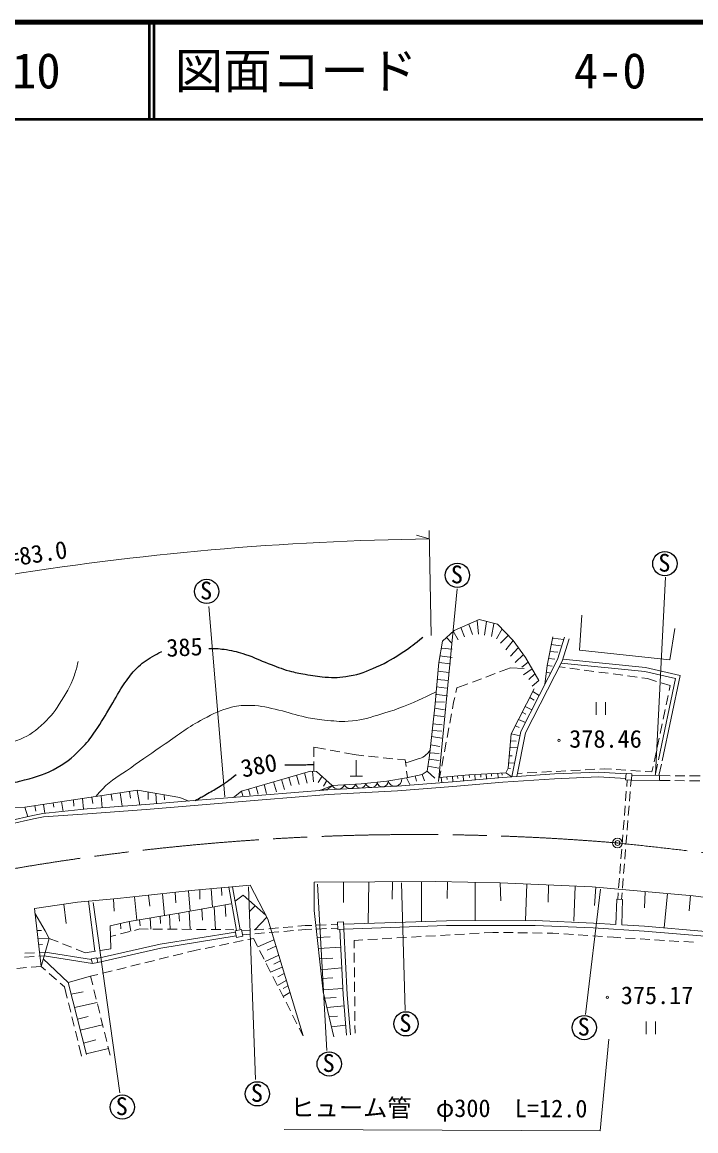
# Model space of a CAD drawing. Units: millimetres, scale not verified. Extents: x 40000 to 680000, y 20000 to 380000.
# Drawn here: x 104667 to 174086, y 265715 to 380000 of the extents above; entities that cross this region are included whole.
import ezdxf
from ezdxf.enums import TextEntityAlignment as Align

# ---------------------------------------------------------------- set-up
doc = ezdxf.new("R2010")
doc.units = ezdxf.units.MM
doc.header["$LTSCALE"] = 1000
doc.header["$PDMODE"] = 32
doc.header["$PDSIZE"] = 500
doc.linetypes.add('CHAIN', pattern=[18.5, 12, -1.5, 3.5, -1.5])
for name, color, linetype, lineweight in [('M-BGD', 7, 'Continuous', 13), ('M-BMK', 2, 'CHAIN', 13), ('M-BMK-SRVR', 3, 'Continuous', 13), ('M-STR-HTXT', 7, 'Continuous', 13), ('M-TTL', 2, 'Continuous', 140), ('M-TTL-LINE', 7, 'Continuous', 50)]:
    doc.layers.add(name, color=color, linetype=linetype, lineweight=lineweight)
doc.layers.add('M-TTL-TXT', color=7, linetype='Continuous')
doc.styles.add('ＭＳ ゴシック', font='')
doc.styles.get('ＭＳ ゴシック').set_extended_font_data('MS Gothic')

msp = doc.modelspace()

# ---------------------------------------------------------------- linework, layer by layer
at = {"layer": 'M-BGD'}
for p, q in [((170949, 322798), (169919, 302503)), ((149502, 321572), (147580, 301730)), ((123905, 319764), (125541, 300155)), ((150692, 317960), (151057, 316869)), ((151549, 318329), (151687, 316903)), ((152512, 318232), (152293, 316820)), ((149078, 317218), (149610, 316322)), ((149864, 317603), (150245, 316638)), ((154116, 317447), (153539, 316431)), ((154755, 316777), (153964, 315979)), ((147867, 315483), (148972, 315376)), ((148380, 316554), (148917, 316006)), ((155253, 316254), (154500, 315284)), ((155792, 315514), (155002, 314640)), ((159185, 315837), (160128, 315710)), ((159317, 316505), (160476, 316358)), ((147720, 314675), (148977, 314495)), ((156311, 314802), (155471, 314004)), ((158899, 314394), (159559, 314329)), ((159046, 315135), (159852, 315049)), ((147594, 313980), (148793, 313845)), ((153867, 313020), (154989, 313438)), ((154989, 313438), (156392, 313386)), ((156813, 314020), (156151, 313522)), ((157206, 313348), (156343, 312735)), ((158756, 313668), (159275, 313601)), ((160606, 313481), (160021, 313561)), ((162093, 313280), (161102, 313414)), ((163579, 313078), (162588, 313212)), ((147437, 312223), (148598, 312151)), ((147516, 313111), (148617, 312974)), ((151056, 311972), (151993, 312322)), ((152461, 312496), (153398, 312846)), ((157508, 312832), (156865, 312232)), ((157912, 312143), (157213, 311564)), ((158673, 312996), (159119, 312892)), ((165065, 312876), (164074, 313011)), ((166552, 312675), (165561, 312809)), ((168038, 312473), (167047, 312607)), ((169119, 312326), (168534, 312406)), ((170039, 312050), (169119, 312326)), ((147372, 311495), (148397, 311356)), ((149353, 310883), (149465, 311380)), ((149465, 311380), (150587, 311798)), ((157293, 310987), (157949, 310595)), ((171438, 311629), (170518, 311906)), ((171325, 311090), (171438, 311629)), ((147233, 309937), (148179, 309908)), ((149001, 309208), (149130, 309898)), ((149130, 309898), (149242, 310395)), ((156974, 310368), (157414, 310116)), ((163803, 309907), (163803, 308607)), ((164778, 308607), (164778, 309907)), ((171015, 309622), (171221, 310600)), ((147173, 309285), (148174, 309115)), ((148726, 307733), (148910, 308716)), ((156204, 308873), (156562, 308674)), ((156505, 309458), (157186, 309096)), ((170706, 308154), (170912, 309133)), ((146994, 307662), (147932, 307579)), ((147088, 308512), (148131, 308432)), ((155822, 308133), (156524, 307797)), ((170396, 306686), (170602, 307665)), ((146851, 306361), (147925, 306177)), ((146919, 306982), (147908, 306905)), ((148451, 306259), (148634, 307242)), ((155051, 306637), (155968, 306426)), ((134727, 304276), (134723, 305269)), ((134723, 305269), (135923, 305046)), ((146757, 305506), (147708, 305331)), ((148176, 304784), (148359, 305767)), ((154927, 305239), (155716, 305187)), ((154988, 305927), (155588, 305882)), ((170087, 305219), (170293, 306197)), ((136415, 304955), (137398, 304772)), ((137890, 304681), (139091, 304458)), ((139091, 304458), (139875, 304379)), ((140372, 304328), (141367, 304227)), ((141865, 304177), (142860, 304076)), ((143357, 304025), (144141, 303946)), ((146580, 304038), (147649, 303875)), ((146668, 304697), (147632, 304603)), ((147900, 303310), (148084, 304293)), ((154851, 304378), (155174, 304361)), ((169777, 303751), (169984, 304729)), ((134735, 302783), (134730, 303776)), ((139100, 302285), (139100, 303910)), ((144223, 303286), (144141, 303946)), ((146467, 303311), (147607, 303088)), ((154737, 303095), (155001, 303055)), ((154787, 303659), (155400, 303631)), ((161198, 302847), (162197, 302900)), ((162696, 302927), (163695, 302981)), ((164194, 303008), (164709, 303035)), ((164709, 303035), (165388, 302991)), ((165887, 302959), (166885, 302895)), ((167384, 302863), (168382, 302798)), ((169560, 302722), (169674, 303262)), ((170131, 303508), (169883, 302334)), ((170542, 303518), (170291, 302329)), ((131400, 301926), (131710, 300899)), ((132136, 302140), (132379, 301327)), ((132930, 302371), (133216, 301421)), ((133751, 302610), (134033, 301549)), ((134586, 302789), (134693, 301702)), ((135565, 302267), (135176, 301623)), ((136070, 301815), (135702, 301258)), ((138450, 302285), (139750, 302285)), ((144265, 302108), (144636, 301358)), ((144367, 302130), (144285, 302790)), ((145159, 302301), (145297, 301766)), ((145880, 302456), (146126, 301791)), ((146388, 302796), (147197, 302067)), ((147680, 302128), (147809, 302818)), ((147848, 302144), (147900, 301617)), ((148434, 302203), (148461, 301926)), ((149001, 302259), (149056, 301708)), ((149528, 302311), (149554, 302049)), ((150094, 302367), (150151, 301800)), ((150731, 302428), (150747, 302125)), ((151312, 302459), (151342, 301900)), ((151922, 302491), (151938, 302184)), ((152483, 302520), (152511, 301998)), ((153031, 302549), (153046, 302273)), ((153690, 302584), (153715, 302100)), ((154112, 302606), (154124, 302381)), ((154495, 302626), (155110, 302202)), ((155691, 302551), (156205, 302578)), ((156705, 302605), (157703, 302659)), ((158203, 302686), (159201, 302739)), ((159700, 302766), (160699, 302820)), ((166964, 301214), (167017, 301886)), ((167364, 301198), (167417, 301867)), ((167461, 301865), (170348, 301828)), ((167493, 302364), (170354, 302328)), ((168881, 302766), (169560, 302722)), ((170354, 302328), (170348, 301828)), ((170348, 301828), (171428, 301820)), ((170352, 302328), (171451, 302320)), ((171928, 301817), (172928, 301809)), ((171951, 302316), (172951, 302309)), ((173428, 301805), (174508, 301797)), ((173451, 302305), (174549, 302297)), ((115733, 300694), (115827, 300023)), ((116513, 300810), (116789, 299301)), ((117634, 300631), (117667, 299871)), ((127261, 300721), (127402, 300234)), ((127986, 300932), (128160, 300303)), ((128784, 301164), (128977, 300407)), ((129614, 301406), (129834, 300481)), ((130569, 301684), (130868, 300658)), ((166845, 299718), (166924, 300715)), ((167245, 299703), (167324, 300699)), ((107865, 299519), (107920, 299074)), ((108725, 299647), (108879, 298648)), ((109946, 299829), (109975, 299175)), ((110869, 299967), (110973, 298876)), ((111860, 300115), (111950, 299443)), ((112811, 300257), (112925, 299018)), ((113843, 300411), (113937, 299767)), ((114768, 300549), (114977, 299168)), ((118452, 300489), (118522, 299439)), ((119313, 300340), (119316, 299851)), ((104939, 299082), (105233, 298095)), ((105955, 299233), (106069, 298666)), ((106869, 299370), (107018, 298456)), ((166726, 298223), (166805, 299220)), ((167126, 298207), (167205, 299204)), ((166606, 296728), (166686, 297725)), ((167006, 296712), (167086, 297709)), ((166487, 295233), (166567, 296229)), ((166887, 295217), (166967, 296214)), ((166368, 293737), (166448, 294734)), ((166768, 293722), (166848, 294718)), ((166249, 292242), (166328, 293239)), ((166649, 292226), (166728, 293223)), ((166130, 290747), (166209, 291744)), ((166530, 290731), (166609, 291728)), ((120432, 290296), (120516, 289223)), ((121816, 290446), (121963, 288367)), ((122966, 290557), (122960, 289600)), ((124157, 290668), (124290, 288777)), ((125218, 290767), (125253, 289960)), ((125954, 290836), (126750, 286363)), ((126354, 290874), (127144, 286432)), ((127989, 290856), (128715, 271017)), ((135083, 291145), (136066, 274006)), ((137767, 291370), (137776, 289242)), ((140379, 291386), (140327, 287090)), ((142814, 291400), (142806, 289593)), ((143765, 291276), (144131, 278127)), ((145802, 291418), (145812, 287278)), ((148486, 291398), (148477, 289648)), ((151350, 291331), (151352, 287375)), ((153919, 291270), (153984, 289411)), ((156677, 291150), (156548, 287392)), ((158913, 291053), (158887, 289277)), ((161658, 290933), (161507, 287327)), ((164263, 290640), (162730, 277714)), ((163787, 290823), (163652, 288926)), ((168873, 290378), (168808, 288692)), ((112137, 284230), (111500, 289379)), ((111977, 289260), (114737, 269647)), ((114076, 289614), (114157, 288373)), ((116247, 289843), (116493, 287430)), ((117701, 290001), (117821, 288864)), ((119130, 290156), (119326, 287912)), ((165850, 286980), (165929, 289579)), ((165929, 289579), (166528, 289561)), ((166037, 289576), (166090, 290248)), ((166437, 289564), (166490, 290233)), ((166449, 286942), (166528, 289561)), ((171159, 290178), (170831, 286624)), ((173545, 289969), (173394, 288407)), ((105936, 288620), (106610, 282659)), ((108963, 289067), (109211, 287084)), ((119846, 288001), (119906, 286496)), ((120823, 288167), (120869, 287320)), ((121889, 288354), (121982, 286480)), ((123196, 288584), (123251, 287440)), ((124466, 288807), (124595, 286460)), ((125574, 289002), (125668, 287804)), ((128661, 288922), (128062, 288283)), ((114785, 287082), (114823, 286528)), ((115709, 287297), (115857, 286283)), ((116752, 287474), (116817, 286847)), ((117842, 287660), (117935, 286512)), ((118886, 287837), (118910, 287084)), ((129875, 287729), (128648, 286441)), ((133058, 286801), (133842, 286867)), ((133842, 286867), (134499, 286896)), ((134998, 286919), (135997, 286964)), ((136497, 286987), (137154, 287017)), ((106190, 286376), (106669, 286376)), ((113735, 286839), (113759, 285742)), ((113759, 285742), (114301, 285882)), ((113804, 284484), (113759, 285742)), ((114786, 286007), (115754, 286256)), ((116238, 286381), (116781, 286521)), ((116781, 286521), (117635, 286514)), ((118135, 286510), (119135, 286502)), ((119635, 286499), (120635, 286491)), ((121135, 286487), (122135, 286479)), ((122635, 286475), (123635, 286467)), ((124135, 286464), (125135, 286456)), ((125635, 286452), (126489, 286445)), ((127292, 286318), (128076, 286384)), ((127381, 285924), (128133, 285987)), ((128574, 286425), (129570, 286509)), ((128631, 286029), (129628, 286112)), ((130069, 286550), (131065, 286634)), ((130126, 286154), (131122, 286237)), ((131563, 286676), (132560, 286759)), ((131621, 286279), (132617, 286363)), ((133115, 286404), (133868, 286467)), ((133868, 286467), (134521, 286497)), ((135020, 286520), (136019, 286565)), ((135064, 285646), (136422, 285715)), ((136519, 286588), (137172, 286617)), ((144771, 285688), (145769, 285745)), ((146269, 285774), (147267, 285832)), ((147766, 285860), (148765, 285918)), ((149264, 285946), (150262, 286004)), ((150761, 286033), (151760, 286090)), ((152259, 286119), (153167, 286171)), ((153167, 286171), (153751, 286163)), ((154251, 286156), (155251, 286143)), ((155751, 286136), (156750, 286123)), ((157250, 286116), (158250, 286103)), ((158750, 286096), (159335, 286089)), ((159335, 286089), (159974, 286046)), ((160473, 286013), (161471, 285946)), ((161970, 285913), (162968, 285846)), ((163467, 285813), (164464, 285746)), ((164963, 285713), (165603, 285670)), ((106282, 285564), (107439, 285557)), ((106359, 284883), (106761, 284920)), ((107439, 285557), (108369, 285186)), ((108833, 285001), (109762, 284631)), ((124497, 284726), (123517, 284526)), ((125966, 285027), (124986, 284827)), ((127436, 285328), (126456, 285127)), ((128508, 285547), (127925, 285428)), ((128909, 284758), (128508, 285547)), ((130616, 285417), (128940, 284697)), ((130818, 284747), (129897, 284338)), ((135192, 284505), (137498, 284649)), ((138872, 285349), (139779, 285401)), ((138880, 284559), (138872, 285349)), ((140279, 285429), (141277, 285487)), ((141776, 285516), (142774, 285573)), ((143274, 285602), (144272, 285659)), ((165603, 285670), (166351, 285623)), ((166850, 285592), (167848, 285529)), ((168347, 285497), (169345, 285435)), ((169844, 285403), (170842, 285340)), ((171341, 285309), (172339, 285246)), ((172838, 285215), (173836, 285152)), ((104896, 283624), (105894, 283683)), ((104937, 284021), (105936, 284073)), ((106393, 283712), (106920, 283743)), ((106435, 284099), (107031, 284130)), ((106920, 283743), (111899, 282971)), ((107031, 284130), (111806, 283391)), ((110227, 284446), (111156, 284075)), ((111156, 284075), (112233, 284242)), ((112727, 284318), (113804, 284484)), ((119750, 283642), (118779, 283402)), ((121207, 284001), (120236, 283762)), ((122444, 284306), (121692, 284121)), ((123027, 284426), (122444, 284306)), ((129589, 283421), (129136, 284312)), ((131101, 283811), (129713, 283177)), ((135313, 283428), (136690, 283530)), ((138895, 283059), (138885, 284059)), ((104100, 282463), (105097, 282541)), ((105596, 282580), (106610, 282659)), ((106610, 282659), (107066, 282260)), ((115381, 282564), (114410, 282325)), ((116838, 282923), (115867, 282684)), ((118294, 283283), (117323, 283043)), ((130268, 282084), (129815, 282975)), ((131469, 282593), (130269, 282083)), ((131276, 283234), (130613, 282898)), ((135437, 282319), (137607, 282521)), ((138910, 281559), (138900, 282559)), ((107443, 281932), (108197, 281274)), ((109415, 281003), (111716, 281660)), ((112468, 281846), (111716, 281660)), ((111716, 281660), (111941, 280748)), ((113925, 282205), (112954, 281965)), ((130948, 280747), (130495, 281638)), ((131887, 281212), (130970, 280703)), ((131674, 281917), (131007, 281593)), ((135539, 281403), (136665, 281480)), ((108573, 280946), (109030, 280548)), ((109030, 280548), (109312, 279403)), ((109720, 279789), (110948, 280060)), ((112061, 280262), (112300, 279291)), ((131628, 279409), (131175, 280301)), ((132056, 280653), (131578, 280387)), ((135668, 280252), (137716, 280391)), ((138925, 280059), (138915, 281059)), ((109432, 278918), (109672, 277947)), ((110062, 278428), (112383, 278957)), ((132264, 279966), (131547, 279567)), ((132307, 278072), (131854, 278964)), ((135848, 279392), (137029, 279455)), ((138940, 278559), (138930, 279559)), ((112420, 278806), (112659, 277835)), ((136079, 278417), (137846, 278592)), ((138955, 277060), (138945, 278059)), ((109792, 277462), (110032, 276491)), ((110367, 277214), (111451, 277506)), ((110650, 276090), (112956, 276629)), ((112779, 277350), (113018, 276379)), ((132987, 276735), (132534, 277626)), ((136300, 277488), (137167, 277524)), ((136550, 276431), (138012, 276608)), ((168952, 276981), (168952, 275681)), ((169927, 275681), (169927, 276981)), ((110151, 276005), (110391, 275035)), ((113138, 275893), (113377, 274922)), ((133614, 275500), (133213, 276289)), ((138968, 275770), (138960, 276560)), ((110511, 274549), (110794, 273405)), ((110989, 274740), (112245, 275099)), ((113497, 274437), (113722, 273524)), ((111258, 273667), (113551, 274214))]:
    msp.add_line(p, q, dxfattribs=at)
for points in [[(162354, 318878), (162112, 315250), (171403, 314268), (171915, 317498)], [(144265, 302108), (145880, 302456), (146388, 302796), (146634, 304389), (147184, 309385), (147594, 313980), (147996, 316190), (149167, 317303), (151770, 318424), (153648, 317938), (155253, 316254), (156533, 314497), (157912, 312143)], [(153270, 318036), (153268, 317972), (153017, 316657)], [(155110, 302202), (156063, 306891), (159838, 314305), (160550, 316595)], [(159341, 316631), (158756, 313668), (158516, 311708)], [(155627, 302238), (156539, 306725), (160303, 314116), (161027, 316447)], [(160368, 314324), (168900, 313467), (172466, 312647), (170612, 303850)], [(160212, 313938), (168835, 313071), (171993, 312345), (170225, 303955)], [(157442, 311275), (155051, 306637), (154737, 303095), (154495, 302626), (150696, 302427), (147680, 302128)], [(147299, 310677), (147393, 310678), (148489, 310560)], [(81763, 309013), (94694, 301078), (99280, 298977), (104939, 299082), (116563, 300818), (120903, 300063), (121839, 299714)], [(155482, 307473), (155573, 307428), (155888, 307295)], [(65684, 288734), (71731, 290335), (77408, 291872), (81634, 292996), (85815, 294130), (89037, 294707), (93975, 295720), (97942, 296323), (100911, 296784), (105834, 297869), (106855, 298087), (111408, 298405), (117459, 298849), (122397, 299259), (129394, 299819), (136199, 300384), (143341, 300754), (149054, 301206), (154214, 301640), (159536, 302004), (164065, 302201), (166864, 302025)], [(106806, 298434), (111372, 298904), (117420, 299347), (122356, 299757), (129353, 300318), (136165, 300883), (143309, 301253), (149014, 301705), (154176, 302138), (159508, 302503), (164070, 302702), (166896, 302524)], [(126450, 300085), (127261, 300721), (134392, 302797), (135003, 302772), (136618, 301324)], [(135336, 300814), (136618, 301324), (139595, 301480), (142257, 301748), (144265, 302108)], [(166898, 302560), (166856, 301894), (167461, 301865), (167503, 302522)], [(166898, 302560), (166929, 302552), (167503, 302522)], [(74730, 291561), (81543, 293334), (85738, 294472), (88971, 295051), (93914, 296065), (97889, 296668), (100846, 297128), (105760, 298211), (106806, 298434)], [(134744, 291352), (147246, 291427), (153919, 291270), (163395, 290858), (173796, 289947), (177509, 289463), (187241, 287827), (194061, 286627), (202070, 285288)], [(105936, 288620), (110384, 289277), (114505, 289653), (118306, 290067), (122067, 290473), (128151, 291042), (129974, 287539), (133614, 275500)], [(136796, 275397), (135690, 280057), (134752, 288431), (134744, 291352)], [(126618, 289389), (127443, 290007), (129766, 287938)], [(105987, 288169), (107047, 286345), (107439, 285557), (106610, 282659)], [(113735, 286839), (115709, 287297), (120823, 288167), (126154, 289104)], [(137804, 287004), (148391, 287366), (157531, 287395), (163551, 287124), (165850, 286980)], [(137822, 286504), (148400, 286866), (157520, 286895), (163524, 286624), (168746, 286297), (175021, 285771), (180954, 285045), (187428, 283907), (191326, 283238), (201063, 282263)], [(166449, 286942), (168783, 286796), (175072, 286268), (181028, 285540), (187513, 284399), (191393, 283734), (201122, 282760)], [(112370, 283465), (118884, 284951), (126641, 286207)], [(112453, 283074), (118960, 284558), (126714, 285813)], [(137405, 286476), (137748, 279757), (138097, 275583)], [(137804, 286503), (138148, 279784), (138496, 275616)], [(106835, 283446), (109415, 281003), (111279, 273584)]]:
    msp.add_lwpolyline(points, dxfattribs=at)
for points in [[(137179, 286461), (137144, 287237), (137790, 287263), (137822, 286504)], [(126616, 286339), (126743, 285656), (127412, 285783), (127262, 286452)], [(111899, 282971), (111793, 283448), (112355, 283537), (112453, 283074)]]:
    msp.add_lwpolyline(points, close=True, dxfattribs=at)
at = {"layer": 'M-BGD', "lineweight": 25}
for centre in [(170897, 324182), (149520, 322979), (123679, 321319), (144212, 276744), (162587, 276358), (136306, 272611), (128910, 269528), (114981, 268162)]:
    msp.add_circle(centre, 1250, dxfattribs=at)
at = {"layer": 'M-BGD'}
for centre in [(159979, 305968), (164958, 279489)]:
    msp.add_circle(centre, 121, dxfattribs=at)
for centre, radius, start, end in [((141816, 301741), 572, 189.44712, 3.06435), ((143076, 301954), 713, 194.84112, 5.47431), ((135595, 302162), 1322, 262.66778, 320.67124), ((137238, 301627), 690, 206.11035, 339.9097), ((138445, 301599), 597, 200.4719, 345.54815), ((139541, 301587), 535, 194.76975, 353.7477), ((140652, 301691), 601, 195.68514, 355.8074)]:
    msp.add_arc(centre, radius, start, end, dxfattribs=at)
at = {"layer": 'M-BGD', "lineweight": 25}
for points, knots in [([(123906, 315447), (124743, 315435), (125014, 315425), (125713, 315319), (126501, 315200), (126933, 315066), (127691, 314821), (128624, 314520), (129107, 314242), (130024, 313897), (130863, 313581), (131323, 313368), (132187, 313128), (132816, 312954), (133180, 312900), (133823, 312787), (134625, 312646), (135073, 312538), (135886, 312488), (136852, 312429), (137408, 312436), (138362, 312602), (139510, 312801), (140129, 313066), (141193, 313541), (142336, 314051), (142945, 314419), (143982, 315120), (144778, 315658), (145056, 315869), (145945, 316600)], [0, 0, 0, 0, 1, 1, 1, 2, 2, 2, 3, 3, 3, 4, 4, 4, 5, 5, 5, 6, 6, 6, 7, 7, 7, 8, 8, 8, 9, 9, 9, 10, 10, 10, 10]), ([(90855, 303433), (91991, 303249), (92285, 303199), (93199, 303036), (94484, 302806), (95204, 302676), (96479, 302400), (97379, 302205), (97865, 302015), (98768, 301838), (99699, 301657), (100218, 301501), (101166, 301450), (101869, 301411), (102267, 301453), (102968, 301528), (103736, 301611), (104170, 301676), (104915, 301883), (106273, 302259), (107069, 302456), (108288, 303163), (109451, 303839), (110024, 304371), (110958, 305339), (111515, 305918), (111776, 306292), (112230, 306955), (112888, 307915), (113186, 308498), (113795, 309491), (114369, 310427), (114628, 310993), (115259, 311893), (115691, 312507), (115943, 312851), (116465, 313391), (117020, 313965), (117417, 314206), (118105, 314613), (118463, 314824), (118595, 314902), (119042, 315115)], [0, 0, 0, 0, 1, 1, 1, 2, 2, 2, 3, 3, 3, 4, 4, 4, 5, 5, 5, 6, 6, 6, 7, 7, 7, 8, 8, 8, 9, 9, 9, 10, 10, 10, 11, 11, 11, 12, 12, 12, 13, 13, 13, 14, 14, 14, 14]), ([(131727, 303435), (132433, 303427), (132620, 303425), (133192, 303435), (133794, 303446), (133990, 303457), (134731, 303494)], [0, 0, 0, 0, 1, 1, 1, 2, 2, 2, 2]), ([(122496, 299768), (123029, 300062), (123166, 300138), (123592, 300380), (124108, 300673), (124404, 300827), (124906, 301142), (125650, 301609), (125888, 301808), (126731, 302456)], [0, 0, 0, 0, 1, 1, 1, 2, 2, 2, 3, 3, 3, 3])]:
    msp.add_open_spline(points, degree=3, knots=knots, dxfattribs=at)
at = {"layer": 'M-BGD'}
for points, knots in [([(85790, 309114), (88180, 308365), (88812, 308159), (90770, 307620), (92285, 307203), (93133, 306961), (94664, 306611), (96104, 306282), (96913, 306087), (98378, 305900), (99735, 305725), (100510, 305707), (101878, 305743), (102754, 305766), (103290, 305638), (104112, 305942), (105198, 306345), (105769, 306733), (106630, 307507), (107460, 308254), (107878, 308745), (108480, 309684), (109191, 310793), (109631, 311421), (110045, 312672), (110224, 313214), (110298, 313427), (110429, 314081)], [0, 0, 0, 0, 1, 1, 1, 2, 2, 2, 3, 3, 3, 4, 4, 4, 5, 5, 5, 6, 6, 6, 7, 7, 7, 8, 8, 8, 9, 9, 9, 9]), ([(112261, 300175), (112550, 300547), (112666, 300654), (112943, 300945), (113916, 301966), (114685, 302290), (115831, 303113), (117211, 304104), (117987, 304656), (119396, 305607), (120920, 306636), (121713, 307322), (123346, 308168), (124433, 308730), (125047, 309085), (126234, 309381), (126992, 309570), (127445, 309580), (128226, 309565), (129373, 309544), (130002, 309325), (131123, 309083), (132203, 308851), (132773, 308579), (133855, 308358), (134620, 308201), (135055, 308137), (135833, 308059), (136780, 307964), (137316, 307879), (138266, 307931), (139485, 307998), (140155, 308223), (141325, 308571), (143017, 309074), (143956, 309409), (145565, 310136), (146260, 310450), (146504, 310556), (147326, 310981)], [0, 0, 0, 0, 1, 1, 1, 2, 2, 2, 3, 3, 3, 4, 4, 4, 5, 5, 5, 6, 6, 6, 7, 7, 7, 8, 8, 8, 9, 9, 9, 10, 10, 10, 11, 11, 11, 12, 12, 12, 13, 13, 13, 13]), ([(144178, 303653), (144594, 303752), (144725, 303795), (145066, 303919), (145624, 304121), (146021, 304166), (146421, 304605), (146540, 304735), (146601, 304793), (146697, 304961)], [0, 0, 0, 0, 1, 1, 1, 2, 2, 2, 3, 3, 3, 3])]:
    msp.add_open_spline(points, degree=3, knots=knots, dxfattribs=at)
at = {"layer": 'M-BMK'}
for centre, radius, start, end in [((145303, 49829), 246430, 85.17984, 108.44241), ((120482, -145397), 443129, 78.38551, 84.10294)]:
    msp.add_arc(centre, radius, start, end, dxfattribs=at)
at = {"layer": 'M-BMK-SRVR'}
msp.add_circle((166010, 295387), 500, dxfattribs=at)
msp.add_point((166010, 295387), dxfattribs=at)
at = {"layer": 'M-STR-HTXT'}
for p, q in [((146609, 326731), (145304, 327128)), ((146798, 316788), (146593, 327616))]:
    msp.add_line(p, q, dxfattribs=at)
msp.add_lwpolyline([(131661, 265838), (164227, 265715), (165129, 275172)], dxfattribs=at)
msp.add_arc((150417, 27813), 298942, 90.72969, 107.97616, dxfattribs=at)
at = {"layer": 'M-TTL'}
msp.add_line((680000, 380000), (40000, 380000), dxfattribs=at)
at = {"layer": 'M-TTL-LINE'}
for p, q in [((117750, 380000), (117750, 370000)), ((118250, 380000), (118250, 370000)), ((40000, 370000), (680000, 370000))]:
    msp.add_line(p, q, dxfattribs=at)

# ---------------------------------------------------------------- texts
at = {"layer": 'M-BGD', "style": 'ＭＳ ゴシック'}
for s, p in [('S', (170218, 322808)), ('S', (148841, 321605)), ('S', (123000, 319946)), ('378.46', (161036, 304658)), ('375.17', (166354, 278227)), ('S', (143533, 275371)), ('S', (161908, 274985)), ('S', (135628, 271238)), ('S', (128232, 268154)), ('S', (114302, 266789))]:
    msp.add_text(s, height=1833, dxfattribs=at).set_placement(p, align=Align.BOTTOM_LEFT)
for s, rotation, p in [('385', 2.671, (119586, 314025)), ('380', 11.282, (127508, 301585))]:
    msp.add_text(s, height=1833, rotation=rotation, dxfattribs=at).set_placement(p, align=Align.BOTTOM_LEFT)
at = {"layer": 'M-STR-HTXT', "style": 'ＭＳ ゴシック'}
for s, rotation, p in [('L=83.0', 8.567, (102108, 323108)), ('ヒューム管\u3000φ300\u3000L=12.0', 359.783, (132291, 266658))]:
    msp.add_text(s, height=1833, rotation=rotation, dxfattribs=at).set_placement(p, align=Align.BOTTOM_LEFT)
at = {"layer": 'M-TTL-TXT', "style": 'ＭＳ ゴシック'}
for s, p in [('310', (101142, 375000)), ('図面コード', (120380, 375000)), ('4-0', (161521, 375000))]:
    msp.add_text(s, height=3666, dxfattribs=at).set_placement(p, align=Align.MIDDLE_LEFT)

doc.saveas('drawing.dxf')
